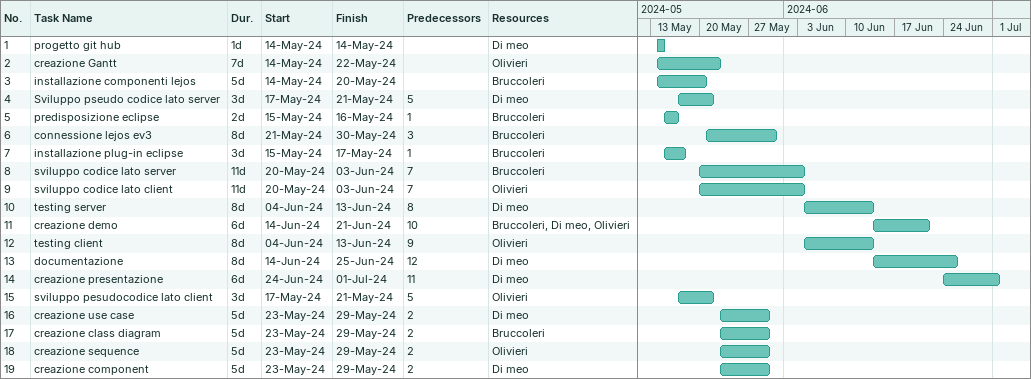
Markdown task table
| ID | Task | Duration | Start | Finish | Predecessors | Resources |
|---|---|---|---|---|---|---|
| 1 | progetto git hub | 1d | 2024-05-14 | 2024-05-14 |  | Di meo |
| 2 | creazione Gantt | 7d | 2024-05-14 | 2024-05-22 |  | Olivieri |
| 3 | installazione componenti lejos | 5d | 2024-05-14 | 2024-05-20 |  | Bruccoleri |
| 4 | Sviluppo pseudo codice lato server | 3d | 2024-05-17 | 2024-05-21 | 5 | Di meo |
| 5 | predisposizione eclipse | 2d | 2024-05-15 | 2024-05-16 | 1 | Bruccoleri |
| 6 | connessione lejos ev3 | 8d | 2024-05-21 | 2024-05-30 | 3 | Bruccoleri |
| 7 | installazione plug-in eclipse | 3d | 2024-05-15 | 2024-05-17 | 1 | Bruccoleri |
| 8 | sviluppo codice lato server | 11d | 2024-05-20 | 2024-06-03 | 7 | Bruccoleri |
| 9 | sviluppo codice lato client | 11d | 2024-05-20 | 2024-06-03 | 7 | Olivieri |
| 10 | testing server | 8d | 2024-06-04 | 2024-06-13 | 8 | Di meo |
| 11 | creazione demo | 6d | 2024-06-14 | 2024-06-21 | 10 | Bruccoleri, Di meo, Olivieri |
| 12 | testing client | 8d | 2024-06-04 | 2024-06-13 | 9 | Olivieri |
| 13 | documentazione | 8d | 2024-06-14 | 2024-06-25 | 12 | Di meo |
| 14 | creazione presentazione | 6d | 2024-06-24 | 2024-07-01 | 11 | Di meo |
| 15 | sviluppo pesudocodice lato client | 3d | 2024-05-17 | 2024-05-21 | 5 | Olivieri |
| 16 | creazione use case | 5d | 2024-05-23 | 2024-05-29 | 2 | Di meo |
| 17 | creazione class diagram | 5d | 2024-05-23 | 2024-05-29 | 2 | Bruccoleri |
| 18 | creazione sequence | 5d | 2024-05-23 | 2024-05-29 | 2 | Olivieri |
| 19 | creazione component | 5d | 2024-05-23 | 2024-05-29 | 2 | Di meo |
